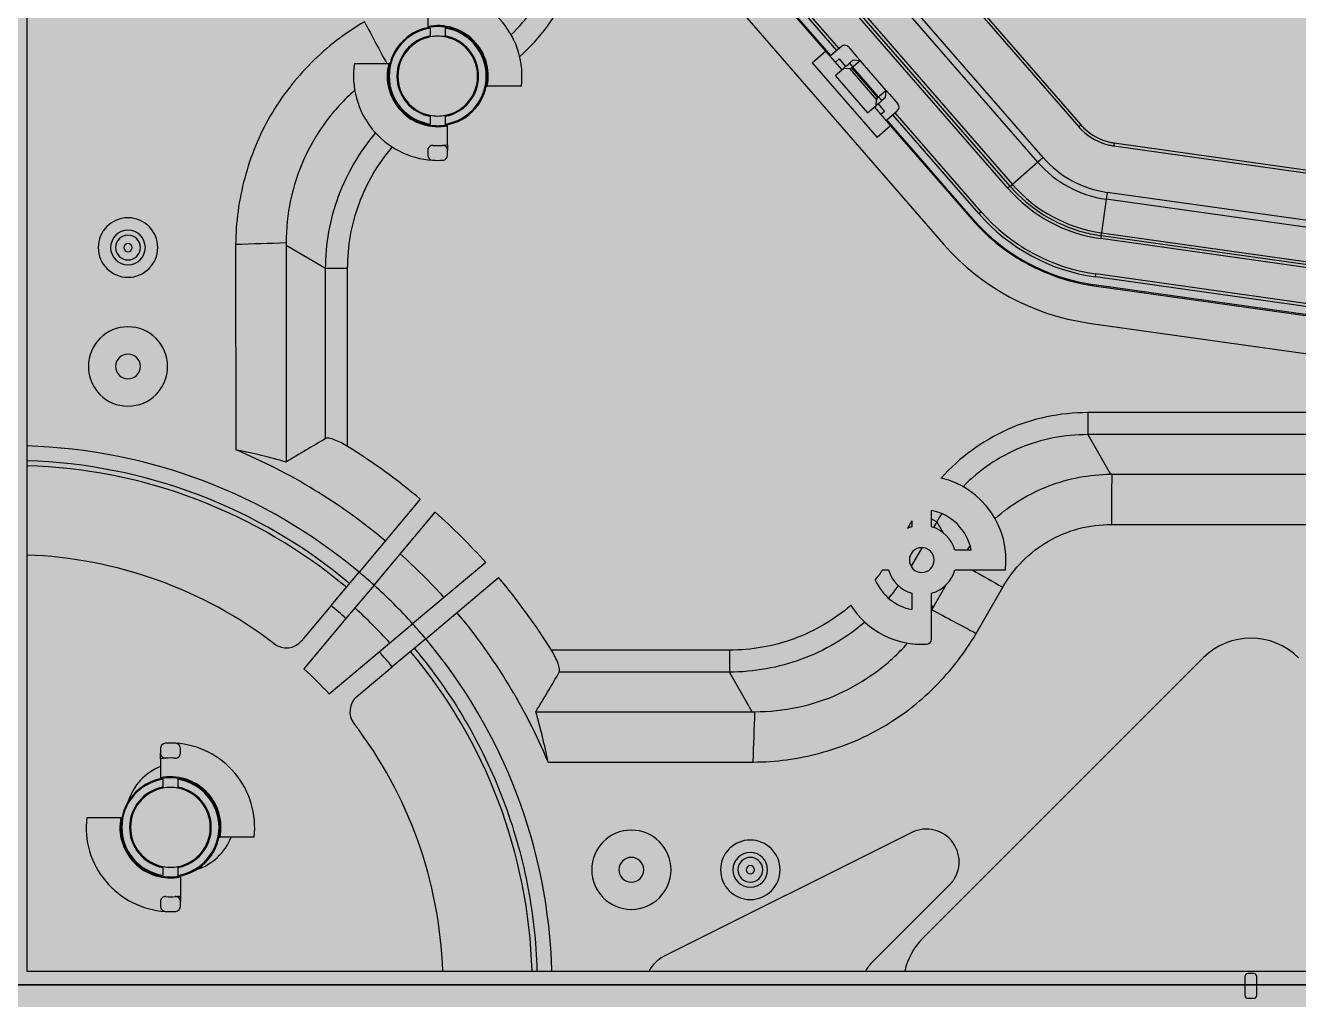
# Model space of a CAD drawing. Header units: millimetres. Extents: x -1070 to 42146, y 1440 to 12921.
# Drawn here: x 911.9 to 1040.3, y 3270.2 to 3368.5 of the extents above; entities that cross this region are included whole.
import ezdxf

# ---------------------------------------------------------------- set-up
doc = ezdxf.new("R2010")
doc.units = ezdxf.units.MM
doc.layers.add('n', color=7, linetype='Continuous')

msp = doc.modelspace()

# ---------------------------------------------------------------- hatches: boundary and pattern name
at = {"lineweight": -3}
h = msp.add_hatch(color=256, dxfattribs=at)
h.dxf.hatch_style = 1
h.paths.add_polyline_path([(910.622, 3521.681), (910.622, 3271.661), (1160.622, 3271.661), (1160.622, 3521.681)])
h = msp.add_hatch(color=256, dxfattribs=at)
h.dxf.hatch_style = 1
h.paths.add_polyline_path([(910.622, 3271.681), (910.622, 3021.661), (1160.622, 3021.661), (1160.622, 3271.681)])

# ---------------------------------------------------------------- linework, layer by layer
at = {"color": 1, "lineweight": -3}
for p, q in [((660.622, 3271.661), (1160.622, 3271.661)), ((910.622, 3271.681), (1160.622, 3271.681)), ((1160.622, 3271.661), (910.622, 3271.661))]:
    msp.add_line(p, q, dxfattribs=at)
at = {"layer": 'n', "color": 7, "linetype": 'Continuous', "lineweight": -3, "true_color": 0xffffff}
for p, q in [((912.022, 3408.334), (912.022, 3273.041)), ((995.158, 3384.671), (1018.15, 3358.222)), ((995.385, 3384.868), (1018.376, 3358.419)), ((1014.042, 3354.651), (991.05, 3381.1)), ((1014.575, 3355.115), (991.584, 3381.564)), ((1011.018, 3352.022), (988.026, 3378.471)), ((1011.244, 3352.219), (988.253, 3378.668)), ((988.474, 3378.86), (1011.465, 3352.411)), ((984.404, 3375.322), (992.619, 3365.871)), ((992.694, 3365.937), (984.479, 3375.388)), ((993.757, 3365.933), (985.083, 3375.912)), ((993.984, 3366.13), (985.309, 3376.109)), ((981.536, 3372.829), (1004.527, 3346.38)), ((952.49, 3370.266), (952.49, 3368.339)), ((952.49, 3368.339), (952.49, 3368.236)), ((952.74, 3368.18), (952.74, 3368.281)), ((952.74, 3368.18), (952.74, 3367.394)), ((954.24, 3368.281), (954.24, 3368.18)), ((954.24, 3368.18), (954.24, 3367.394)), ((954.49, 3368.236), (954.49, 3368.339)), ((952.74, 3367.394), (952.74, 3367.292)), ((954.24, 3367.292), (954.24, 3367.394)), ((994.21, 3366.327), (993.154, 3365.409)), ((994.916, 3366.278), (995.769, 3365.297)), ((991.261, 3364.69), (992.619, 3365.871)), ((992.619, 3365.871), (994.259, 3363.984)), ((993.154, 3365.409), (992.694, 3365.937)), ((993.603, 3364.739), (993.98, 3365.067)), ((993.98, 3365.067), (994.637, 3364.312)), ((995.014, 3364.64), (995.391, 3364.969)), ((995.391, 3364.969), (996.097, 3364.919)), ((995.769, 3365.297), (996.097, 3364.919)), ((945.086, 3364.608), (948.551, 3364.608)), ((948.654, 3364.608), (948.551, 3364.608)), ((958.43, 3364.608), (958.326, 3364.608)), ((991.261, 3364.69), (997.821, 3357.143)), ((993.58, 3363.394), (994.448, 3364.148)), ((994.448, 3364.148), (994.759, 3364.419)), ((994.448, 3364.148), (995.029, 3364.108)), ((994.759, 3364.419), (994.919, 3364.558)), ((994.919, 3364.558), (995.014, 3364.64)), ((995.014, 3364.64), (995.342, 3364.263)), ((995.029, 3364.108), (997.769, 3360.956)), ((995.247, 3364.181), (995.342, 3364.263)), ((995.247, 3364.181), (997.871, 3361.162)), ((995.342, 3364.263), (995.44, 3364.349)), ((997.966, 3361.244), (995.342, 3364.263)), ((995.44, 3364.349), (996.097, 3364.919)), ((998.721, 3361.9), (996.097, 3364.919)), ((993.58, 3363.394), (996.86, 3359.62)), ((948.489, 3362.338), (948.592, 3362.338)), ((958.388, 3362.338), (958.491, 3362.338)), ((961.931, 3362.338), (958.491, 3362.338)), ((997.966, 3361.244), (997.871, 3361.162)), ((998.065, 3361.33), (997.966, 3361.244)), ((998.294, 3360.867), (997.966, 3361.244)), ((998.255, 3361.495), (998.065, 3361.33)), ((998.721, 3361.9), (998.255, 3361.495)), ((998.672, 3361.195), (998.294, 3360.867)), ((998.672, 3361.195), (998.721, 3361.9)), ((998.721, 3361.9), (999.049, 3361.523)), ((999.049, 3361.523), (999.902, 3360.542)), ((996.86, 3359.62), (997.728, 3360.375)), ((997.539, 3360.211), (999.18, 3358.324)), ((997.728, 3360.375), (997.769, 3360.956)), ((998.039, 3360.645), (997.728, 3360.375)), ((997.917, 3360.539), (998.573, 3359.784)), ((998.199, 3360.784), (998.039, 3360.645)), ((998.294, 3360.867), (998.199, 3360.784)), ((998.796, 3358.918), (999.852, 3359.836)), ((952.74, 3359.383), (952.74, 3359.281)), ((952.74, 3359.281), (952.74, 3358.495)), ((954.24, 3359.281), (954.24, 3359.383)), ((954.24, 3359.281), (954.24, 3358.495)), ((998.573, 3359.784), (998.196, 3359.456)), ((999.255, 3358.39), (998.796, 3358.918)), ((1008.074, 3349.464), (999.4, 3359.443)), ((1008.301, 3349.661), (999.626, 3359.64)), ((952.49, 3358.439), (952.49, 3358.337)), ((952.74, 3358.394), (952.74, 3358.495)), ((954.24, 3358.495), (954.24, 3358.394)), ((954.49, 3358.337), (954.49, 3358.439)), ((954.49, 3356.409), (954.49, 3358.337)), ((999.18, 3358.324), (997.821, 3357.143)), ((999.18, 3358.324), (1007.395, 3348.873)), ((1007.47, 3348.939), (999.255, 3358.39)), ((1018.376, 3358.419), (1018.15, 3358.222)), ((954.49, 3356.409), (954.49, 3355.854)), ((1021.731, 3356.598), (1021.689, 3356.301)), ((1021.689, 3356.301), (1057.46, 3351.273)), ((1021.731, 3356.598), (1057.512, 3351.569)), ((952.49, 3355.854), (952.49, 3355.353)), ((954.49, 3355.353), (954.49, 3355.854)), ((1014.575, 3355.115), (1014.042, 3354.651)), ((1014.042, 3354.651), (1011.465, 3352.411)), ((1011.244, 3352.219), (1011.018, 3352.022)), ((1011.244, 3352.219), (1011.465, 3352.411)), ((1020.931, 3350.911), (1020.456, 3347.53)), ((1021.03, 3351.611), (1020.931, 3350.911)), ((1056.703, 3345.883), (1020.931, 3350.911)), ((1056.801, 3346.583), (1021.03, 3351.611)), ((1008.074, 3349.464), (1008.301, 3349.661)), ((1020.415, 3347.24), (1020.374, 3346.942)), ((1020.415, 3347.24), (1020.456, 3347.53)), ((1056.187, 3342.212), (1020.415, 3347.24)), ((1020.456, 3347.53), (1056.228, 3342.502)), ((933.102, 3346.335), (933.111, 3325.632)), ((938.183, 3346.24), (938.183, 3324.402)), ((942.177, 3343.935), (938.183, 3346.24)), ((1056.145, 3341.915), (1020.374, 3346.942)), ((942.177, 3326.767), (942.177, 3343.935)), ((944.398, 3343.935), (942.177, 3343.935)), ((944.398, 3325.971), (944.398, 3343.935)), ((1019.831, 3343.08), (1019.873, 3343.378)), ((1055.644, 3338.35), (1019.873, 3343.378)), ((1019.706, 3342.189), (1061.712, 3336.286)), ((1055.491, 3337.261), (1019.72, 3342.288)), ((1055.602, 3338.053), (1019.831, 3343.08)), ((1019.177, 3338.426), (1061.183, 3332.523)), ((1051.982, 3329.386), (1019.061, 3329.386)), ((1019.061, 3329.386), (1019.061, 3327.164)), ((1051.982, 3327.164), (1019.061, 3327.164)), ((1019.061, 3327.164), (1021.367, 3323.17)), ((1021.483, 3323.171), (1021.367, 3323.17)), ((1021.483, 3323.171), (1049.56, 3323.171)), ((951.732, 3320.653), (945.553, 3313.29)), ((947.062, 3311.976), (953.244, 3319.344)), ((1003.318, 3317.864), (1003.318, 3319.51)), ((1001.318, 3318.456), (1000.883, 3317.701)), ((1001.318, 3318.456), (1001.318, 3317.864)), ((1003.318, 3318.674), (1003.836, 3318.375)), ((1003.836, 3318.375), (1003.506, 3317.802)), ((1003.836, 3318.375), (1004.478, 3317.264)), ((1021.452, 3318.1), (1049.585, 3318.098)), ((1002.327, 3315.759), (1001.24, 3313.877)), ((1007.319, 3315.509), (1005.673, 3315.509)), ((958.325, 3314.263), (950.957, 3308.081)), ((942.725, 3309.92), (945.553, 3313.29)), ((952.271, 3306.573), (959.634, 3312.751)), ((998.388, 3313.509), (998.964, 3313.509)), ((1005.673, 3313.509), (1010.759, 3313.509)), ((947.062, 3311.976), (944.232, 3308.603)), ((1001.318, 3311.155), (1001.318, 3309.508)), ((1003.318, 3306.525), (1003.318, 3311.155)), ((1003.457, 3309.731), (1004.779, 3312.02)), ((1007.81, 3307.108), (1010.489, 3311.766)), ((942.725, 3309.92), (939.74, 3306.362)), ((1003.457, 3309.731), (1003.318, 3309.971)), ((944.232, 3308.603), (939.985, 3303.543)), ((947.584, 3305.251), (950.957, 3308.081)), ((952.271, 3306.573), (948.9, 3303.744)), ((942.524, 3301.005), (947.584, 3305.251)), ((982.916, 3305.417), (964.952, 3305.417)), ((982.916, 3305.417), (982.916, 3303.196)), ((1030.713, 3304.633), (1002.429, 3276.349)), ((945.343, 3300.759), (948.9, 3303.744)), ((982.916, 3303.196), (965.748, 3303.196)), ((985.221, 3299.203), (982.916, 3303.196)), ((963.383, 3299.203), (985.221, 3299.203)), ((925.522, 3295.525), (925.522, 3295.024)), ((925.522, 3294.469), (925.522, 3295.024)), ((925.522, 3294.469), (925.522, 3292.542)), ((927.522, 3295.024), (927.522, 3295.525)), ((964.613, 3294.13), (985.312, 3294.13)), ((925.522, 3292.542), (925.522, 3292.439)), ((925.772, 3292.383), (925.772, 3292.484)), ((925.772, 3292.383), (925.772, 3291.597)), ((927.272, 3292.484), (927.272, 3292.383)), ((927.272, 3292.383), (927.272, 3291.597)), ((927.522, 3292.439), (927.522, 3292.542)), ((925.772, 3291.597), (925.772, 3291.495)), ((927.272, 3291.495), (927.272, 3291.597)), ((918.081, 3288.541), (921.521, 3288.541)), ((931.523, 3288.541), (931.42, 3288.541)), ((1001.316, 3287.017), (976.266, 3274.492)), ((931.42, 3286.541), (931.523, 3286.541)), ((934.963, 3286.541), (931.523, 3286.541)), ((925.772, 3283.586), (925.772, 3283.484)), ((925.772, 3283.484), (925.772, 3282.698)), ((927.272, 3283.484), (927.272, 3283.586)), ((927.272, 3283.484), (927.272, 3282.698)), ((925.772, 3282.597), (925.772, 3282.698)), ((927.272, 3282.698), (927.272, 3282.597)), ((927.522, 3282.54), (927.522, 3280.613)), ((997.196, 3273.803), (1005.125, 3281.732)), ((927.522, 3280.613), (927.522, 3280.057)), ((925.522, 3280.057), (925.522, 3279.556)), ((927.522, 3279.556), (927.522, 3280.057)), ((912.022, 3273.041), (1047.314, 3273.041)), ((1034.922, 3272.491), (1034.922, 3270.591)), ((1035.822, 3272.791), (1035.222, 3272.791)), ((1036.122, 3270.591), (1036.122, 3272.491)), ((1035.222, 3270.291), (1035.822, 3270.291))]:
    msp.add_line(p, q, dxfattribs=at)
for centre, radius, start, end in [((953.49, 3363.338), 8.5, 353.24367, 86.41668), ((2016.572, 3937.355), 1212.083, 207.972841, 208.198747), ((953.49, 3363.338), 5, 98.62693, 180), ((953.49, 3363.338), 4.9, 98.80437, 261.19563), ((953.49, 3363.338), 5.1, 348.69227, 101.30773), ((953.49, 3363.338), 5, 81.37307, 98.62693), ((953.49, 3363.338), 5, 0, 81.37307), ((953.49, 3363.338), 4.9, 278.80437, 81.19563), ((944.198, 3382.676), 18.018, 306.25853, 306.65961), ((953.49, 3363.338), 4.125, 100.47568, 259.52432), ((953.49, 3363.338), 4.025, 100.739, 180), ((953.49, 3363.338), 4.025, 79.261, 100.739), ((953.49, 3363.338), 4.125, 280.47568, 79.52432), ((953.49, 3363.338), 4.025, 0, 79.261), ((994.538, 3365.95), 0.5, 41, 131), ((948.445, 3380.454), 17.964, 302.46971, 302.79652), ((953.49, 3363.338), 8.5, 171.40716, 266.41668), ((953.49, 3363.338), 5.1, 165.58049, 281.30773), ((953.49, 3363.338), 5, 180, 261.37307), ((953.49, 3363.338), 4.025, 180, 259.261), ((953.49, 3363.338), 4.025, 280.739, 0), ((953.49, 3363.338), 5, 278.62693, 0), ((963.382, 3343.79), 21.255, 130.02957, 130.3022), ((999.524, 3360.214), 0.5, 311, 41), ((963.23, 3343.87), 18.888, 128.14179, 128.49158), ((953.49, 3363.338), 4.025, 259.261, 280.739), ((953.49, 3363.338), 5, 261.37307, 278.62693), ((1022.489, 3361.995), 5.75, 221, 225.60306), ((1022.489, 3361.995), 5.45, 221, 225.58705), ((1022.489, 3361.995), 5.75, 225.60306, 257.39694), ((1022.489, 3361.995), 5.45, 225.58705, 257.41209), ((952.99, 3355.854), 0.5, 86.17745, 180), ((953.49, 3363.338), 7, 266.17745, 273.82255), ((953.49, 3363.338), 7, 273.82255, 278.21321), ((953.99, 3355.854), 0.5, 0, 93.82255), ((1022.489, 3361.995), 5.75, 257.39694, 262), ((1022.489, 3361.995), 5.45, 257.41209, 262), ((952.99, 3355.353), 0.5, 180, 266.41668), ((953.49, 3363.338), 8.5, 266.41668, 273.58332), ((953.99, 3355.353), 0.5, 273.58332, 0), ((1022.489, 3361.995), 10.486, 221, 262), ((1022.489, 3361.995), 11.193, 221, 262), ((1022.489, 3361.995), 14.9, 221, 255.16667), ((1022.489, 3361.995), 14.607, 221, 262), ((1022.489, 3361.995), 15.2, 221, 262), ((1022.489, 3361.995), 18.8, 221, 262), ((922.24, 3346.041), 3, 0, 180), ((1022.489, 3361.995), 20, 221, 234.66767), ((1022.489, 3361.995), 19.9, 221, 262), ((1022.489, 3361.995), 19.1, 221, 262), ((922.24, 3346.041), 1.75, 0, 180), ((922.24, 3346.041), 1.25, 0, 180), ((1022.489, 3361.995), 14.9, 255.16667, 262), ((922.24, 3346.041), 3, 180, 0), ((922.24, 3346.041), 1.75, 180, 0), ((922.24, 3346.041), 1.25, 180, 0), ((922.24, 3346.041), 0.418, 0, 180), ((922.24, 3346.041), 0.418, 180, 0), ((976.457, 2114.958), 1232.14, 91.779943, 92.016316), ((1022.489, 3361.995), 23.8, 221, 262), ((1022.489, 3361.995), 20, 234.66767, 248.33729), ((1022.489, 3361.995), 20, 248.33729, 262), ((922.24, 3334.041), 4, 0, 180), ((922.24, 3334.041), 1.25, 0, 180), ((922.24, 3334.041), 4, 180, 0), ((922.24, 3334.041), 1.25, 180, 0), ((1062.462, 3119.066), 240.017, 120.07635, 121.18418), ((910.522, 3271.541), 54.5, 50, 88.42285), ((910.522, 3271.541), 58.619, 50, 67.33429), ((910.522, 3271.541), 64.112, 50, 58.10263), ((910.522, 3271.541), 52.999, 50, 88.3782), ((910.522, 3271.541), 52.5, 50.00004, 88.36275), ((1002.318, 3314.509), 8.5, 353.24367, 76.60718), ((1786.329, 3315.993), 764.879, 179.462294, 179.842224), ((910.522, 3271.541), 64.112, 41.78766, 48.21234), ((1002.318, 3314.509), 5.1, 11.30773, 78.69227), ((1019.383, 3309.496), 17.903, 147.20061, 150.27002), ((1002.318, 3314.509), 3.5, 106.60155, 114.22159), ((1002.318, 3314.509), 3.5, 16.60155, 73.39845), ((910.522, 3271.541), 43.5, 52.51931, 88.02389), ((910.522, 3271.541), 58.619, 41.95524, 48.04476), ((1002.318, 3314.509), 1.25, 0, 180), ((1021.68, 3305.201), 18.046, 143.34099, 145.16195), ((1002.318, 3314.509), 1.25, 180, 0), ((910.522, 3271.541), 54.5, 47.89693, 50), ((910.522, 3271.541), 64.112, 31.89737, 40), ((982.741, 3324.334), 19.026, 321.51342, 325.3242), ((1002.318, 3314.509), 5.1, 203.28415, 258.69227), ((1002.318, 3314.509), 3.5, 196.60155, 253.39845), ((1002.318, 3314.509), 3.5, 286.60155, 343.39845), ((910.522, 3271.541), 54.5, 42.10307, 47.89693), ((982.736, 3324.431), 21.301, 319.69677, 324.00864), ((910.522, 3271.541), 50.1, 47.71214, 50), ((1002.318, 3314.509), 8.5, 212.63475, 273.58332), ((989.416, 3317.83), 16.21, 329.10382, 330.02394), ((910.522, 3271.541), 51.5, 42.22564, 47.77436), ((910.522, 3271.541), 58.619, 22.66571, 40), ((1602.713, 4424.79), 1266.145, 241.745044, 241.975058), ((910.522, 3271.541), 54.5, 40, 42.10307), ((938.208, 3307.648), 2, 232.51931, 320), ((910.522, 3271.541), 54.5, 1.57715, 40), ((1002.818, 3306.525), 0.5, 273.58332, 0), ((1035.522, 3299.825), 6.8, 45, 135), ((910.522, 3271.541), 50.1, 40, 42.28786), ((910.522, 3271.541), 52.5, 1.63725, 40.00004), ((910.522, 3271.541), 43.5, 42.63522, 47.36478), ((758.047, 3423.481), 240.017, 328.81582, 329.92365), ((946.628, 3299.227), 2, 130, 217.48069), ((-205.184, 3336.983), 1191.267, 357.938443, 358.182666), ((910.522, 3271.541), 43.5, 1.97611, 37.48069), ((926.022, 3295.525), 0.5, 93.58332, 180), ((926.522, 3287.541), 8.5, 86.41668, 93.58332), ((926.522, 3287.541), 8.5, 353.24367, 86.41668), ((927.022, 3295.525), 0.5, 0, 86.41668), ((926.022, 3295.024), 0.5, 180, 273.82255), ((926.522, 3287.541), 7, 93.82255, 98.21321), ((926.522, 3287.541), 7, 86.17745, 93.82255), ((927.022, 3295.024), 0.5, 266.17745, 0), ((927.522, 3288.541), 5.5, 111.32369, 162.79995), ((926.522, 3287.541), 5, 98.62693, 180), ((926.522, 3287.541), 4.9, 98.80437, 261.19563), ((926.522, 3287.541), 5.1, 348.69227, 101.30773), ((926.522, 3287.541), 5, 81.37307, 98.62693), ((926.522, 3287.541), 5, 0, 81.37307), ((926.522, 3287.541), 4.9, 278.80437, 81.19563), ((926.522, 3287.541), 4.125, 100.47568, 259.52432), ((926.522, 3287.541), 4.025, 100.739, 180), ((926.522, 3287.541), 4.025, 79.261, 100.739), ((926.522, 3287.541), 4.125, 280.47568, 79.52432), ((926.522, 3287.541), 4.025, 0, 79.261), ((926.522, 3287.541), 8.5, 173.24367, 266.41668), ((926.522, 3287.541), 5.1, 168.69227, 281.30773), ((926.522, 3287.541), 5, 180, 261.37307), ((926.522, 3287.541), 4.025, 180, 259.261), ((926.522, 3287.541), 4.025, 280.739, 0), ((926.522, 3287.541), 5, 278.62693, 0), ((973.022, 3283.259), 4, 0, 180), ((1002.791, 3284.065), 3.3, 315, 116.56505), ((927.522, 3288.541), 5.5, 287.18534, 338.67631), ((985.022, 3283.259), 3, 0, 180), ((973.022, 3283.259), 1.25, 0, 180), ((985.022, 3283.259), 1.75, 0, 180), ((985.022, 3283.259), 1.25, 0, 180), ((926.522, 3287.541), 4.025, 259.261, 280.739), ((973.022, 3283.259), 4, 180, 0), ((973.022, 3283.259), 1.25, 180, 0), ((985.022, 3283.259), 3, 180, 0), ((985.022, 3283.259), 1.75, 180, 0), ((985.022, 3283.259), 1.25, 180, 0), ((985.022, 3283.259), 0.418, 0, 180), ((985.022, 3283.259), 0.418, 180, 0), ((926.522, 3287.541), 5, 261.37307, 278.62693), ((926.022, 3280.057), 0.5, 86.17745, 180), ((926.522, 3287.541), 7, 266.17745, 273.82255), ((926.522, 3287.541), 7, 273.82255, 278.21321), ((927.022, 3280.057), 0.5, 0, 93.82255), ((926.022, 3279.556), 0.5, 180, 266.41668), ((926.522, 3287.541), 8.5, 266.41668, 273.58332), ((927.022, 3279.556), 0.5, 273.58332, 0), ((1007.237, 3271.541), 6.8, 135, 167.25641), ((977.742, 3271.541), 3.3, 116.56505, 152.96431), ((999.459, 3271.541), 3.2, 135, 152.04681), ((1035.222, 3272.491), 0.3, 90, 180), ((1035.822, 3272.491), 0.3, 0, 90), ((1035.222, 3270.591), 0.3, 180, 270), ((1035.822, 3270.591), 0.3, 270, 0)]:
    msp.add_arc(centre, radius, start, end, dxfattribs=at)
for centre, major_axis, ratio, start_param, end_param in [((995.05, 3364.407), (0.226, 0.197), 1, -2.3561945, -1.5707963), ((998.068, 3360.935), (0.226, 0.197), 1, 1.5707963, 2.3561945), ((966.594, 3341.995), (27.513, -9.608), 0.7373697, -2.9015277, -2.889575), ((922.109, 3271.541), (56.357, 0), 0.9786351, 1.2815511, 1.3743184), ((910.522, 3283.128), (0, 56.357), 0.9786351, -1.3743184, -1.2815511), ((980.976, 3327.613), (-9.608, 27.513), 0.7373697, -3.3936103, -3.3816576)]:
    msp.add_ellipse(centre, major_axis=major_axis, ratio=ratio, start_param=start_param, end_param=end_param, dxfattribs=at)
for points, knots in [([(960.894, 3367.513), (961.73, 3368.323), (963.243, 3370.119), (964.917, 3373.212), (965.934, 3376.579), (966.151, 3378.916), (966.145, 3380.08)], [0, 0, 0, 0, 0.2500028, 0.5000073, 0.7500102, 1, 1, 1, 1]), ([(961.759, 3365.306), (962.796, 3366.228), (964.681, 3368.297), (966.787, 3371.922), (968.08, 3375.91), (968.367, 3378.693), (968.367, 3380.08)], [0, 0, 0, 0, 0.2499971, 0.4999935, 0.7499937, 1, 1, 1, 1]), ([(946.096, 3368.824), (945.118, 3368.254), (943.232, 3366.987), (939.84, 3363.984), (936.313, 3359.476), (933.746, 3353.124), (933.109, 3348.594), (933.102, 3346.335)], [0, 0, 0, 0, 0.1251977, 0.2503953, 0.500259, 0.7501206, 1, 1, 1, 1]), ([(945.111, 3361.913), (944.025, 3360.954), (942.054, 3358.796), (939.85, 3355.016), (938.489, 3350.856), (938.19, 3347.951), (938.185, 3346.503)], [0, 0, 0, 0, 0.2500109, 0.5000527, 0.7500608, 1, 1, 1, 1]), ([(942.177, 3343.935), (942.186, 3346.4), (943.066, 3351.368), (945.622, 3355.721), (947.222, 3357.596)], [0, 0, 0, 0, 0.5000149, 1, 1, 1, 1]), ([(944.398, 3343.935), (944.398, 3346.144), (945.173, 3350.601), (947.468, 3354.503), (948.906, 3356.18)], [0, 0, 0, 0, 0.5000258, 1, 1, 1, 1]), ([(1019.061, 3329.386), (1017.674, 3329.386), (1014.89, 3329.099), (1010.903, 3327.806), (1007.277, 3325.701), (1005.209, 3323.815), (1004.287, 3322.778)], [0, 0, 0, 0, 0.2500034, 0.5000026, 0.7500006, 1, 1, 1, 1]), ([(944.398, 3325.971), (944.176, 3326.11), (943.739, 3326.359), (943.11, 3326.643), (942.632, 3326.792), (942.332, 3326.813), (942.217, 3326.79), (942.177, 3326.767)], [0, 0, 0, 0, 0.3257634, 0.6252315, 0.8595369, 0.9417861, 1, 1, 1, 1]), ([(1019.061, 3327.164), (1017.897, 3327.17), (1015.56, 3326.953), (1012.193, 3325.936), (1009.1, 3324.262), (1007.304, 3322.749), (1006.493, 3321.914)], [0, 0, 0, 0, 0.2499876, 0.4999895, 0.7499956, 1, 1, 1, 1]), ([(1009.712, 3318.703), (1010.508, 3319.405), (1012.229, 3320.669), (1015.103, 3322.077), (1018.182, 3322.95), (1020.307, 3323.159), (1021.367, 3323.17)], [0, 0, 0, 0, 0.2499762, 0.5000881, 0.7501314, 1, 1, 1, 1]), ([(1010.489, 3311.766), (1011.036, 3312.724), (1012.388, 3314.504), (1015.032, 3316.557), (1018.132, 3317.822), (1020.349, 3318.106), (1021.452, 3318.1)], [0, 0, 0, 0, 0.2500023, 0.4999957, 0.7499892, 1, 1, 1, 1]), ([(995.16, 3309.926), (993.484, 3308.487), (989.581, 3306.192), (985.125, 3305.417), (982.916, 3305.417)], [0, 0, 0, 0, 0.4999729, 1, 1, 1, 1]), ([(996.577, 3308.242), (994.702, 3306.641), (990.349, 3304.085), (985.381, 3303.206), (982.916, 3303.196)], [0, 0, 0, 0, 0.4999837, 1, 1, 1, 1]), ([(985.312, 3294.13), (986.444, 3294.133), (988.711, 3294.286), (993.151, 3295.191), (998.458, 3297.333), (1003.856, 3301.552), (1006.674, 3305.156), (1007.81, 3307.108)], [0, 0, 0, 0, 0.1251972, 0.2503944, 0.5002558, 0.7501188, 1, 1, 1, 1]), ([(985.484, 3299.205), (986.932, 3299.209), (989.837, 3299.508), (993.997, 3300.869), (997.777, 3303.073), (999.935, 3305.045), (1000.894, 3306.13)], [0, 0, 0, 0, 0.2499393, 0.4999475, 0.7499893, 1, 1, 1, 1]), ([(951.122, 3305.608), (953.021, 3303.345), (956.445, 3298.489), (960.297, 3290.459), (962.752, 3281.899), (963.417, 3275.994), (963.5, 3273.041)], [0, 0, 0, 0, 0.2499464, 0.4999952, 0.7500481, 1, 1, 1, 1]), ([(965.748, 3303.196), (965.771, 3303.236), (965.794, 3303.351), (965.773, 3303.652), (965.624, 3304.129), (965.34, 3304.758), (965.09, 3305.195), (964.952, 3305.417)], [0, 0, 0, 0, 0.0582128, 0.1404601, 0.3747662, 0.6742354, 1, 1, 1, 1])]:
    msp.add_open_spline(points, degree=3, knots=knots, dxfattribs=at)
msp.add_open_spline([(1007.408, 3313.509), (1008.446, 3312.947), (1009.466, 3312.354), (1010.489, 3311.766)], degree=3, dxfattribs=at)

doc.saveas('drawing.dxf')
